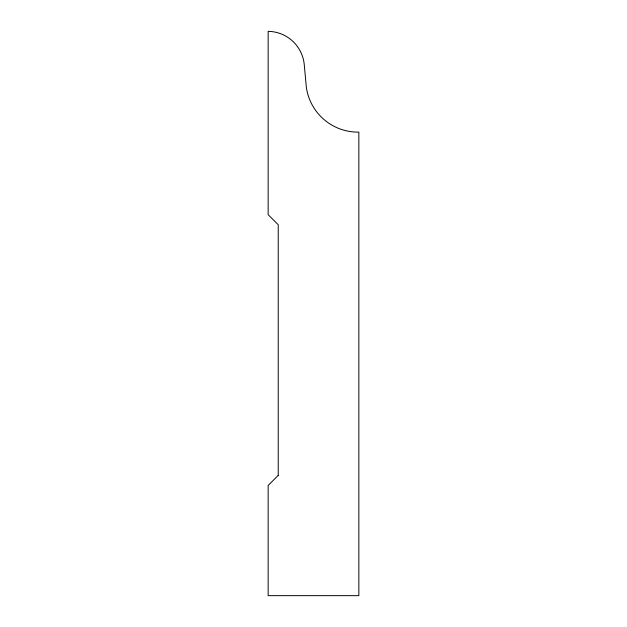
<?xml version="1.0" encoding="UTF-8"?>
<svg xmlns="http://www.w3.org/2000/svg" width="627" height="627" viewBox="0 0 627 627"><rect width="100%" height="100%" fill="white"/><g stroke="black" fill="none" stroke-linecap="round" stroke-linejoin="round"><path stroke-width="0.94" d="M278.231 475.391L268.152 485.47L268.152 595.65L358.848 595.65L358.848 132.117A52.159 52.159 0 0 1 306.352 87.365L304.228 64.307A36.758 36.758 0 0 0 268.152 31.35L268.152 214.661L278.231 224.74L278.231 475.391"/></g></svg>
